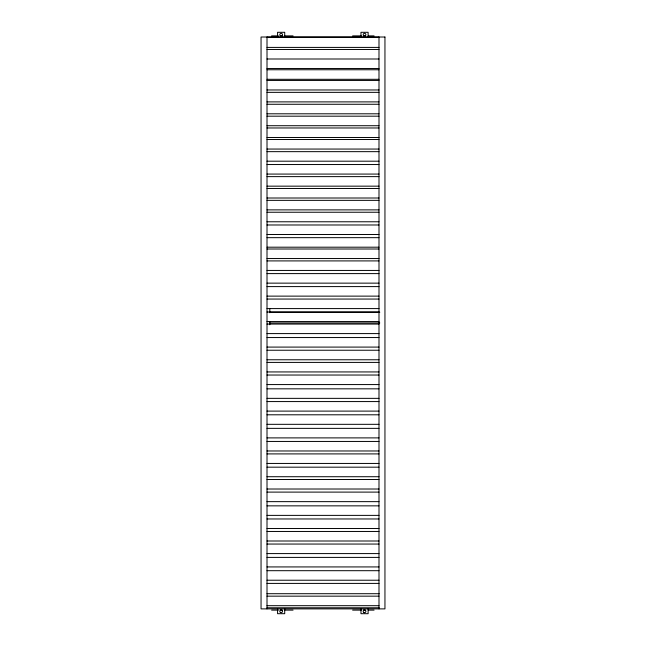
<?xml version="1.0" encoding="UTF-8"?>
<svg xmlns="http://www.w3.org/2000/svg" width="646" height="646" viewBox="0 0 646 646"><rect width="100%" height="100%" fill="white"/><g stroke="black" fill="none" stroke-linecap="round" stroke-linejoin="round"><path stroke-width="0.97" d="M271.611 35.877L278.434 35.877M280.38 35.877L282.334 35.877M284.28 35.877L293.058 35.877M352.627 35.877L361.397 35.877M363.351 35.877L365.297 35.877M368.22 35.877L374.074 35.877M267.008 37.202L378.992 37.202M267.008 47.408L378.992 47.408M267.008 49.467L378.992 49.467M267.008 58.996L378.992 58.996M267.008 68.533L378.992 68.533M267.008 69.76L378.992 69.76M267.008 79.297L378.992 79.297M267.008 80.443L378.992 80.443M267.008 89.972L378.992 89.972M267.008 92.354L378.992 92.354M267.008 101.89L378.992 101.89M267.008 104.272L378.992 104.272M267.008 113.801L378.992 113.801M267.008 116.183L378.992 116.183M267.008 125.72L378.992 125.72M267.008 127.973L378.992 127.973M267.008 137.501L378.992 137.501M267.008 139.52L378.992 139.52M267.008 149.056L378.992 149.056M267.008 151.657L378.992 151.657M267.008 161.193L378.992 161.193M267.008 164.536L378.992 164.536M267.008 174.073L378.992 174.073M267.008 176.624L378.992 176.624M267.008 186.161L378.992 186.161M267.008 188.479L378.992 188.479M267.008 198.007L378.992 198.007M267.008 200.349L378.992 200.349M267.008 209.877L378.992 209.877M267.008 212.243L378.992 212.243M267.008 221.772L378.992 221.772M267.008 224.986L378.992 224.986M267.008 234.514L378.992 234.514M267.008 237.663L378.992 237.663M267.008 247.192L378.992 247.192M267.008 249.009L378.992 249.009M267.008 258.537L378.992 258.537M267.008 260.911L378.992 260.911M267.008 270.44L378.992 270.44M267.008 273.605L378.992 273.605M267.008 283.142L378.992 283.142M267.008 286.598L378.992 286.598M267.008 296.126L378.992 296.126M267.008 299.058L378.992 299.058M267.008 308.586L378.992 308.586M267.008 312.018L378.992 312.018M269.818 312.228L379.791 312.228M267.008 321.555L378.992 321.555M269.818 322.952L379.791 322.952M267.008 324.066L378.992 324.066M267.008 333.594L378.992 333.594M267.008 337.551L378.992 337.551M267.008 347.088L378.992 347.088M267.008 350.237L378.992 350.237M267.008 359.765L378.992 359.765M267.008 362.406L378.992 362.406M267.008 371.935L378.992 371.935M267.008 375.035L378.992 375.035M267.008 384.572L378.992 384.572M267.008 388.827L378.992 388.827M267.008 398.356L378.992 398.356M267.008 401.57L378.992 401.57M267.008 411.106L378.992 411.106M267.008 414.797L378.992 414.797M267.008 424.325L378.992 424.325M267.008 428.363L378.992 428.363M267.008 437.891L378.992 437.891M267.008 441.444L378.992 441.444M267.008 450.973L378.992 450.973M267.008 453.904L378.992 453.904M267.008 463.44L378.992 463.44M267.008 467.179L378.992 467.179M267.008 476.716L378.992 476.716M267.008 479.485L378.992 479.485M267.008 489.014L378.992 489.014M267.008 492.107L378.992 492.107M267.008 501.643L378.992 501.643M267.008 505.85L378.992 505.85M267.008 515.379L378.992 515.379M267.008 518.964L378.992 518.964M267.008 528.501L378.992 528.501M267.008 531.464L378.992 531.464M267.008 541.001L378.992 541.001M267.008 544.053L378.992 544.053M267.008 553.59L378.992 553.59M267.008 557.401L378.992 557.401M267.008 566.93L378.992 566.93M267.008 570.693L378.992 570.693M267.008 580.229L378.992 580.229M267.008 583.403L378.992 583.403M267.008 593.706L379.186 593.706M267.008 596.161L378.992 596.161M267.008 605.69L378.992 605.69M267.008 607.773L379.186 607.773M271.611 610.123L278.434 610.123M280.38 610.123L282.334 610.123M284.28 610.123L293.058 610.123M352.627 610.123L361.397 610.123M363.351 610.123L365.297 610.123M368.22 610.123L374.074 610.123M378.992 37.016L378.992 608.887M368.115 37.266L368.115 32.3L360.969 32.3L360.969 37.266M368.115 608.734L368.115 613.7L360.969 613.7L360.969 608.734M284.716 37.266L284.716 32.3L277.57 32.3L277.57 37.266M284.716 608.734L284.716 613.7L277.57 613.7L277.57 608.734M269.818 308.417L269.818 312.745M269.818 321.458L269.818 324.76M267.008 37.016L267.008 608.887M384.951 37.016L261.049 37.016L261.049 608.887L384.951 608.887L384.951 37.016M363.868 612.481A1.34 1.34 0 0 0 365.878 611.318A1.34 1.34 0 0 0 363.868 610.155A1.34 1.34 0 0 0 363.868 612.481M280.469 612.481A1.34 1.34 0 0 0 282.48 611.318A1.34 1.34 0 0 0 280.469 610.155A1.34 1.34 0 0 0 280.469 612.481M363.73 35.756A1.34 1.34 0 0 0 365.87 34.844A1.34 1.34 0 0 0 364.013 33.447A1.34 1.34 0 0 0 363.73 35.756M280.332 35.756A1.34 1.34 0 0 0 282.472 34.844A1.34 1.34 0 0 0 280.622 33.447A1.34 1.34 0 0 0 280.332 35.756"/></g></svg>
